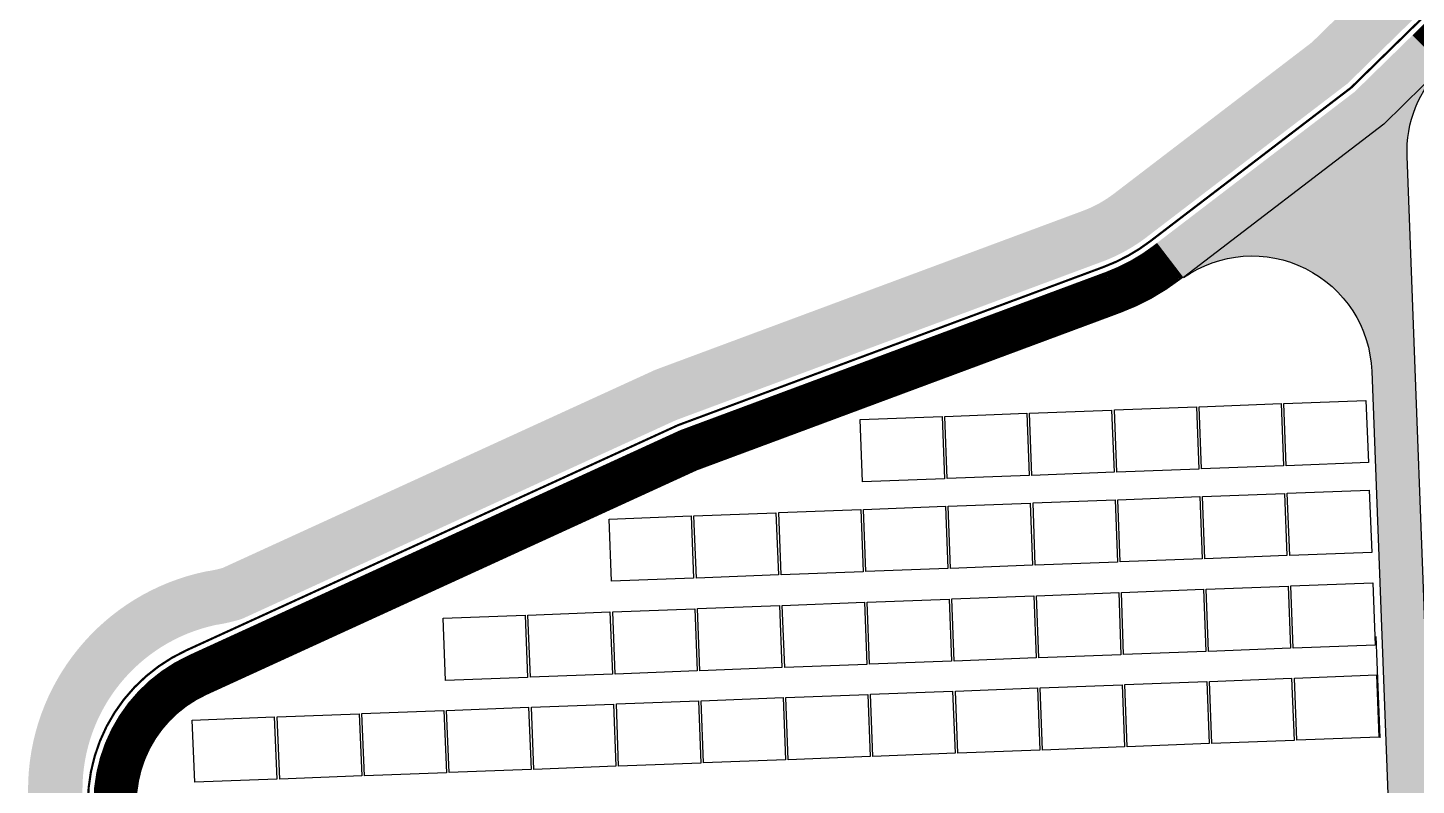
# Model space of a CAD drawing. Header units: metres. Extents: x 1956498 to 1957612, y 2277909 to 2278547.
# Drawn here: x 1956497.8 to 1956625.4, y 2278257.4 to 2278327 of the extents above; entities that cross this region are included whole.
import ezdxf

# ---------------------------------------------------------------- set-up
doc = ezdxf.new("R2010")
doc.units = ezdxf.units.M
doc.layers.add('PVcase AlignmentLine', color=130, linetype='Continuous', plot=False)
for name, color, linetype in [('PVcase PV Modules (full frames)', 142, 'Continuous'), ('UBS-100-Circulation intérieure lourde', 252, 'Continuous'), ('UBS-100-Circulation intérieure légère', 254, 'Continuous'), ('UBS-100-Clôture', 30, 'LIMITE1')]:
    doc.layers.add(name, color=color, linetype=linetype)
doc.layers.add('UBS-100-Piste DFCI à créer', color=7, linetype='Continuous', true_color=0xbb8c7c)
doc.linetypes.add('LIMITE1', pattern='A,6.35,-2.54,[133,ltypeshp.shx,S=2.54,R=0,X=-2.54,Y=0],-2.54,25.4', length=36.83)

# ---------------------------------------------------------------- blocks, each defined once
blk = doc.blocks.new('3P6@20DEG F FX ID1 PVBlock')
at = {"color": 0, "transparency": 33554687}
blk.add_polyline3d([(0, 0, 2.083586713139974), (7.539539347030692, 0.2870042413902952, 2.083586713139975), (7.757297679336461, -5.433460050740019, 1.675326544159361e-15), (0.2177583323057694, -5.720464292130313, 0)], close=True, dxfattribs=at)

msp = doc.modelspace()

# ---------------------------------------------------------------- hatches: boundary and pattern name
at = {"layer": 'UBS-100-Circulation intérieure lourde', "transparency": 33554687}
h = msp.add_hatch(color=256, dxfattribs=at)
h.dxf.hatch_style = 1
edge = h.paths.add_edge_path()
edge.add_line((1956634.341489713, 2278056.887598004), (1956625.346640537, 2278294.043664309))
edge.add_line((1956625.346640537, 2278294.043664309), (1956624.540903068, 2278315.22667184))
edge.add_arc((1956635.532993209, 2278315.643750161), 11.00000000036017, 134.3795372862845, 182.1729597346298, ccw=False)
edge.add_line((1956627.839503802, 2278323.505697805), (1956625.041871291, 2278326.364587857))
edge.add_line((1956625.041871291, 2278326.364587857), (1956619.729845189, 2278321.16638273))
edge.add_line((1956619.729845189, 2278321.16638273), (1956601.554383828, 2278307.263801917))
edge.add_line((1956601.554383828, 2278307.263801917), (1956603.99073966, 2278304.078645729))
edge.add_arc((1956610.295078756, 2278295.064473079), 11.00000000036768, 2.109016802056715, 124.96820205366191, ccw=False)
edge.add_line((1956621.287627518, 2278295.469283808), (1956625.184963449, 2278192.595403235))
edge.add_line((1956625.184963449, 2278192.595403235), (1956619.738882399, 2278192.388759882))
edge.add_line((1956619.738882399, 2278192.388759882), (1956620.193876935, 2278180.39738882))
edge.add_line((1956620.193876935, 2278180.39738882), (1956625.639957955, 2278180.604032172))
edge.add_line((1956625.639957955, 2278180.604032172), (1956630.312927891, 2278057.558517311))
edge.add_line((1956630.312927891, 2278057.558517311), (1956622.62110362, 2278058.839518729))
edge.add_arc((1956620.147754484, 2278044.07226155), 14.97295363458923, 80.49185619865526, 131.7545520128504)
edge.add_arc((1956601.909245847, 2278062.632755114), 11.0892297245349, 260.4080620361427, 318.2050486444067, ccw=False)
edge.add_line((1956600.061447426, 2278051.698558441), (1956599.404335252, 2278047.752902147))
edge.add_line((1956599.404335252, 2278047.752902147), (1956666.616632329, 2278036.559322334))
edge.add_line((1956666.616632329, 2278036.559322334), (1956667.273744503, 2278040.504978628))
edge.add_arc((1956669.155596654, 2278051.531930108), 11.18637682478427, 203.0370577475586, 260.3152429478089, ccw=False)
edge.add_arc((1956645.803635846, 2278039.772021213), 15.00008311844894, 29.48240243763131, 80.62893062618235)
edge.add_line((1956648.246066184, 2278054.571920794), (1956634.341489713, 2278056.887598004))
at = {"layer": 'UBS-100-Piste DFCI à créer', "true_color": 0xd0aea3, "transparency": 33554687}
h = msp.add_hatch(color=253, dxfattribs=at)
h.dxf.hatch_style = 1
edge = h.paths.add_edge_path()
edge.add_arc((1956512.644593371, 2278287.951329937), 11.00000744255243, 277.8187590210577, 285.9779993348754)
edge.add_line((1956515.672545909, 2278277.376280663), (1956555.423763616, 2278295.586875713))
edge.add_line((1956555.423763616, 2278295.586875713), (1956594.741633212, 2278310.21295283))
edge.add_arc((1956590.907058995, 2278320.524897019), 11.00182495720195, 290.3980306671576, 307.4074477141712)
edge.add_line((1956597.5904377, 2278311.7857551), (1956615.79443608, 2278325.710164161))
edge.add_line((1956615.79443608, 2278325.710164161), (1956639.012437143, 2278348.430672164))
edge.add_arc((1956653.355962249, 2278333.780047363), 20.5031099959692, 110.8092679131133, 134.3931583248104, ccw=False)
edge.add_line((1956646.072064891, 2278352.945703072), (1956696.792192602, 2278372.209849354))
edge.add_line((1956696.792192602, 2278372.209849354), (1956704.323718604, 2278375.076946362))
edge.add_arc((1956710.016079433, 2278360.123785179), 16.00000003641172, 92.05663143531427, 110.84079966941869, ccw=False)
edge.add_line((1956709.441882913, 2278376.11347872), (1956729.032244271, 2278376.797710482))
edge.add_line((1956729.032244271, 2278376.797710482), (1956763.34949329, 2278378.099826867))
edge.add_arc((1956762.610225193, 2278389.438712453), 11.3629592816082, 273.7302676901528, 324.4157992290028)
edge.add_arc((1956784.983169934, 2278374.096934864), 15.7687652898286, 91.76083249357231, 146.3852344124163, ccw=False)
edge.add_line((1956784.498635401, 2278389.858254131), (1956810.482173605, 2278390.780687558))
edge.add_arc((1956811.037098868, 2278374.790313641), 16.00000000112824, 35.887538753362776, 91.98757833272953, ccw=False)
edge.add_arc((1956832.08207045, 2278391.631153851), 10.99999999686008, 222.7137879211147, 265.0673435455822)
edge.add_line((1956831.136237773, 2278380.671892906), (1956873.187455045, 2278382.267463078))
edge.add_arc((1956873.794114423, 2278366.278968326), 16.00000000110374, 19.551544317585922, 92.17295974137772, ccw=False)
edge.add_line((1956888.8715674, 2278371.633444188), (1956948.358855317, 2278204.125585341))
edge.add_line((1956948.358855317, 2278204.125585341), (1956943.700175949, 2278202.469497781))
edge.add_line((1956943.700175949, 2278202.469497781), (1956884.158709773, 2278369.963419414))
edge.add_arc((1956873.794115212, 2278366.278968357), 11.00000000016864, 19.56950334074724, 92.17295974679459)
edge.add_line((1956873.377036888, 2278377.271058499), (1956800.774090876, 2278374.51624894))
edge.add_arc((1956811.172197099, 2278371.065595689), 10.95571179247645, 161.6413680623457, 180.9050112499187)
edge.add_line((1956800.217851978, 2278370.892552749), (1956796.239848346, 2278370.741613385))
edge.add_arc((1956785.249025171, 2278370.074272221), 11.0110643576656, 3.474621278214538, 22.63949233173938)
edge.add_line((1956795.411633221, 2278374.312778551), (1956729.259258636, 2278371.80272622))
edge.add_line((1956729.259258636, 2278371.80272622), (1956709.621319324, 2278371.116699497))
edge.add_arc((1956710.016079419, 2278360.123785243), 10.99999996885506, 92.05663138249385, 110.8407997133485)
edge.add_line((1956706.102581361, 2278370.404083501), (1956698.570171331, 2278367.536649962))
edge.add_arc((1956697.68073943, 2278369.873080886), 2.49999971358624, 290.79742599929295, 290.8408150187474, ccw=False)
edge.add_line((1956698.568401741, 2278367.535977082), (1956647.847388468, 2278348.271494453))
edge.add_arc((1956653.35450982, 2278333.782318839), 15.50047081747451, 110.8110570223717, 134.3949474391144)
edge.add_line((1956642.510375277, 2278344.85793808), (1956619.073943671, 2278321.923679633))
edge.add_line((1956619.073943671, 2278321.923679633), (1956600.628198164, 2278307.814355928))
edge.add_arc((1956590.906384729, 2278320.526118165), 16.00320454235358, 290.3989373974914, 307.40835444468746, ccw=False)
edge.add_line((1956596.484376319, 2278305.526499322), (1956557.339204608, 2278290.964665037))
edge.add_line((1956557.339204608, 2278290.964665037), (1956517.444005333, 2278272.688109993))
edge.add_arc((1956512.644593321, 2278287.951330164), 16.00000767617552, 278.51471774476965, 287.4553872504831, ccw=False)
edge.add_arc((1956518.280726761, 2278256.975912111), 15.50000082925933, 102.1681674993008, 179.993779107746)
edge.add_line((1956502.780726023, 2278256.977595024), (1956502.780463281, 2278254.557763215))
edge.add_line((1956502.780463281, 2278254.557763215), (1956502.758319106, 2278069.771876534))
edge.add_line((1956502.758319106, 2278069.771876534), (1956502.760180494, 2278067.546736677))
edge.add_arc((1956518.272879866, 2278067.551400566), 15.51270007323368, 180.0172259616676, 266.8689789960092)
edge.add_line((1956517.425585009, 2278052.061857158), (1956590.44903128, 2278048.130033471))
edge.add_arc((1956589.592736156, 2278032.166982612), 15.986001190687, 80.529393257702, 86.92946420764127, ccw=False)
edge.add_line((1956592.22309854, 2278047.935096887), (1956598.650231802, 2278046.864717913))
edge.add_line((1956598.650231802, 2278046.864717913), (1956713.834950983, 2278027.681779495))
edge.add_arc((1956716.378580733, 2278042.972562785), 15.50090661555831, 260.5553030077675, 272.3372680743024)
edge.add_line((1956717.01073422, 2278027.484551684), (1956776.463470136, 2278029.902530657))
edge.add_line((1956776.463470136, 2278029.902530657), (1956776.651578709, 2278024.944933277))
edge.add_line((1956776.651578709, 2278024.944933277), (1956717.21457375, 2278022.488708465))
edge.add_arc((1956716.378839612, 2278042.97672426), 20.50505407780808, 260.55391278110255, 272.33587806930854, ccw=False)
edge.add_line((1956713.013560757, 2278022.749709132), (1956664.866266892, 2278030.768190985))
edge.add_arc((1956664.385022096, 2278019.778723159), 10.99999998396791, 87.49253642143587, 129.7319825265749)
edge.add_arc((1956645.646692336, 2278039.181626268), 16.025489144963, 260.29336042819136, 316.93115846669883, ccw=False)
edge.add_line((1956642.944737108, 2278023.385559027), (1956616.37556384, 2278027.749005541))
edge.add_arc((1956620.128045426, 2278043.474088084), 16.16661186039399, 213.6468395377871, 256.5784921824474, ccw=False)
edge.add_arc((1956595.730545074, 2278030.337405078), 11.71043062657245, 20.90867273848627, 79.68635940294229)
edge.add_line((1956597.827138965, 2278041.858623743), (1956597.816813929, 2278041.860427036))
edge.add_line((1956597.816813929, 2278041.860427036), (1956590.792211089, 2278043.087291668))
edge.add_line((1956590.792211089, 2278043.087291668), (1956517.152687117, 2278047.069310041))
edge.add_arc((1956518.271571968, 2278067.55016118), 20.51139114456352, 180.0212423204327, 266.87299533487624, ccw=False)
edge.add_line((1956497.760182241, 2278067.542556614), (1956497.758319141, 2278069.772475722))
edge.add_line((1956497.758319141, 2278069.772475722), (1956497.78046331, 2278254.558306111))
edge.add_line((1956497.78046331, 2278254.558306111), (1956497.780726052, 2278256.978137902))
edge.add_arc((1956518.280726761, 2278256.975912113), 20.50000082980193, 101.65020773969138, 179.9937791061116, ccw=False)

# ---------------------------------------------------------------- linework, layer by layer
at = {"layer": 'PVcase AlignmentLine', "transparency": 33554687}
msp.add_lwpolyline([(1956622.063038425, 2278261.763540902), (1956621.709829097, 2278271.082715484)], dxfattribs=at)
msp.add_lwpolyline([(1956622.063038425, 2278261.763540902), (1956621.709829097, 2278271.082715484)], dxfattribs=at)
at = {"layer": 'UBS-100-Circulation intérieure lourde', "transparency": 33554687, "const_width": 4}
msp.add_lwpolyline([(1956626.440687547, 2278324.935142831), (1956644.608150913, 2278342.713331301, -0.1032689059381145), (1956648.913773762, 2278345.467421853), (1956697.180939359, 2278363.799901951, -0.08144385881705817), (1956701.303869883, 2278364.63761152), (1956764.288333682, 2278367.027462243)], format="xyb", dxfattribs=at)
at = {"layer": 'UBS-100-Circulation intérieure lourde', "transparency": 33554687}
msp.add_lwpolyline([(1956603.99073966, 2278304.078645729, -0.5941058907451485), (1956621.287627519, 2278295.469283808), (1956625.184963449, 2278192.595403235), (1956619.7388824, 2278192.388759882), (1956620.193876935, 2278180.39738882), (1956625.639957956, 2278180.604032171), (1956630.312927892, 2278057.558517311), (1956622.62110362, 2278058.839518728, 0.2274821263217856), (1956610.17665172, 2278055.242151889, -0.2576727416607237), (1956600.061447426, 2278051.69855844), (1956667.273744503, 2278040.504978627, -0.255260147811797), (1956658.861311635, 2278047.154405417, 0.2269490809300984), (1956648.246066184, 2278054.571920794), (1956634.341489714, 2278056.887598004), (1956625.346640537, 2278294.043664308), (1956624.540903068, 2278315.22667184, -0.2116146533493177), (1956627.839503803, 2278323.505697805), (1956622.401800686, 2278318.174178038)], format="xyb", close=True, dxfattribs=at)
at = {"layer": 'UBS-100-Circulation intérieure légère', "transparency": 33554687, "const_width": 4}
msp.add_lwpolyline([(1956599.73289134, 2278049.725730297), (1956592.715315596, 2278050.894441957, 0.02793283901682447), (1956590.609025764, 2278051.125764191), (1956518.059155232, 2278055.032089975, -0.3985794902121206), (1956505.758106034, 2278068.014844737), (1956505.780600547, 2278255.702937045, -0.2932729698432582), (1956513.366230148, 2278267.52020274), (1956558.488469204, 2278288.191338634), (1956597.53059935, 2278302.714841887, 0.07435415340826908), (1956602.450532401, 2278305.431270116), (1956602.76948801, 2278305.675242252)], format="xyb", dxfattribs=at)
at = {"layer": 'UBS-100-Clôture', "color": 30, "ltscale": 0.1, "true_color": 0xf26722, "transparency": 33554687, "const_width": 0.2}
msp.add_lwpolyline([(1956877.86927686, 2278034.527179923), (1956716.990742944, 2278027.984152004, -0.05145385689488851), (1956713.916556888, 2278028.175075271), (1956592.304620484, 2278048.428406774, 0.02793283901920121), (1956590.475202712, 2278048.629348482), (1956517.450653113, 2278052.561232494, -0.3982057440089752), (1956503.260181251, 2278067.545485835), (1956503.258318077, 2278069.774683683), (1956503.280600565, 2278255.70323667, -0.2932729698365548), (1956512.325005089, 2278269.793053457), (1956557.530748709, 2278290.502443971), (1956596.658965449, 2278305.057971065, 0.0743541534016819), (1956600.931798979, 2278307.417081987), (1956619.401894431, 2278321.545031183), (1956642.859630594, 2278344.500137584, -0.1032689059375448)], format="xyb", dxfattribs=at)

# ---------------------------------------------------------------- block references
at = {"layer": 'PVcase PV Modules (full frames)', "color": 144, "true_color": 0x007ca5, "transparency": 33554687, "extrusion": (0.001234084817178606, 4.697734973756946e-05, 0.9999992374136055), "rotation": 359.9999983391656}
msp.add_blockref('3P6@20DEG F FX ID1 PVBlock', (1956595.378367954, 2278291.757723635, 3141.320748592675), dxfattribs=at)
at = {"layer": 'PVcase PV Modules (full frames)', "color": 144, "true_color": 0x007ca5, "transparency": 33554687, "extrusion": (-0.002231825989731896, -8.495791262770105e-05, 0.999997505864342), "rotation": 359.9999945680303}
msp.add_blockref('3P6@20DEG F FX ID1 PVBlock', (1956601.939633514, 2278291.872998896, -3940.687306821132), dxfattribs=at)
at = {"layer": 'PVcase PV Modules (full frames)', "color": 144, "true_color": 0x007ca5, "transparency": 33554687, "extrusion": (-0.003845843825398982, -0.0001463980010992166, 0.9999925939990235), "rotation": 359.999983870495}
msp.add_blockref('3P6@20DEG F FX ID1 PVBlock', (1956601.135838823, 2278291.460897317, -7238.677072270399), dxfattribs=at)
at = {"layer": 'PVcase PV Modules (full frames)', "color": 144, "true_color": 0x007ca5, "transparency": 33554687, "extrusion": (0.001358230558362793, 5.17031496346727e-05, 0.9999990762678407), "rotation": 359.9999979882068}
msp.add_blockref('3P6@20DEG F FX ID1 PVBlock', (1956571.612215631, 2278290.84051294, 3394.964601741312), dxfattribs=at)
at = {"layer": 'PVcase PV Modules (full frames)', "color": 144, "true_color": 0x007ca5, "transparency": 33554687, "extrusion": (-0.001684764779654467, -6.413318045700622e-05, 0.9999985787262762), "rotation": 359.9999969046127}
msp.add_blockref('3P6@20DEG F FX ID1 PVBlock', (1956580.32152811, 2278291.133402498, -2822.814680541313), dxfattribs=at)
at = {"layer": 'PVcase PV Modules (full frames)', "color": 144, "true_color": 0x007ca5, "transparency": 33554687, "extrusion": (0.0010704193940662, 4.074717194551418e-05, 0.9999994262708298), "rotation": 359.9999987504771}
msp.add_blockref('3P6@20DEG F FX ID1 PVBlock', (1956588.059413387, 2278291.493784933, 2806.899363483988), dxfattribs=at)
at = {"layer": 'PVcase PV Modules (full frames)', "color": 144, "true_color": 0x007ca5, "transparency": 33554687, "extrusion": (-0.002668595495798575, -0.0001015842202814239, 0.9999964341330053), "rotation": 359.9999922339101}
msp.add_blockref('3P6@20DEG F FX ID1 PVBlock', (1956608.220818931, 2278283.762530166, -4833.566485185787), dxfattribs=at)
at = {"layer": 'PVcase PV Modules (full frames)', "color": 144, "true_color": 0x007ca5, "transparency": 33554687, "extrusion": (0.0001953267413678986, 7.435414903910566e-06, 0.9999999808960892), "rotation": 359.9999999583937}
msp.add_blockref('3P6@20DEG F FX ID1 PVBlock', (1956574.414162192, 2278282.751105043, 1018.475954069955), dxfattribs=at)
at = {"layer": 'PVcase PV Modules (full frames)', "color": 144, "true_color": 0x007ca5, "transparency": 33554687, "extrusion": (0.0004579131767631939, 1.743117422303779e-05, 0.9999998950058329), "rotation": 359.9999997713335}
msp.add_blockref('3P6@20DEG F FX ID1 PVBlock', (1956581.873075993, 2278283.028369119, 1555.021193486714), dxfattribs=at)
at = {"layer": 'PVcase PV Modules (full frames)', "color": 144, "true_color": 0x007ca5, "transparency": 33554687, "extrusion": (0.005019738063027361, 0.0001910841032117626, 0.9999873827787249), "rotation": 359.9999725209954}
for p in [(1956562.391152234, 2278281.314955145, 10876.26452358841), (1956570.510947585, 2278273.082844359, 10875.96423054389)]:
    msp.add_blockref('3P6@20DEG F FX ID1 PVBlock', p, dxfattribs=at)
at = {"layer": 'PVcase PV Modules (full frames)', "color": 144, "true_color": 0x007ca5, "transparency": 33554687, "extrusion": (0.003431342242135401, 0.0001306193564123244, 0.9999941043971214), "rotation": 359.999987159986}
msp.add_blockref('3P6@20DEG F FX ID1 PVBlock', (1956584.300023385, 2278282.671002512, 7630.660845462487), dxfattribs=at)
at = {"layer": 'PVcase PV Modules (full frames)', "color": 144, "true_color": 0x007ca5, "transparency": 33554687, "extrusion": (0.001234084817193662, 4.697734973814261e-05, 0.9999992374136055), "rotation": 359.9999983391656}
msp.add_blockref('3P6@20DEG F FX ID1 PVBlock', (1956603.483463469, 2278283.799926732, 3140.937858436208), dxfattribs=at)
at = {"layer": 'PVcase PV Modules (full frames)', "color": 144, "true_color": 0x007ca5, "transparency": 33554687, "extrusion": (-0.008578780963949623, -0.000326564582965077, 0.9999631482573474), "rotation": 359.999919740708}
msp.add_blockref('3P6@20DEG F FX ID1 PVBlock', (1956484.51436973, 2278276.468309382, -16909.61875485433), dxfattribs=at)
at = {"layer": 'PVcase PV Modules (full frames)', "color": 144, "true_color": 0x007ca5, "transparency": 33554687, "extrusion": (-0.009789496725101238, -0.0003726523533943727, 0.9999520122906362), "rotation": 359.9998954877203}
msp.add_blockref('3P6@20DEG F FX ID1 PVBlock', (1956471.299408601, 2278275.10040732, -19383.46309542795), dxfattribs=at)
at = {"layer": 'PVcase PV Modules (full frames)', "color": 144, "true_color": 0x007ca5, "transparency": 33554687, "extrusion": (0.00135823055833268, 5.17031496335264e-05, 0.9999990762678407), "rotation": 359.9999979882068}
msp.add_blockref('3P6@20DEG F FX ID1 PVBlock', (1956564.134707463, 2278282.289540595, 3394.637849068181), dxfattribs=at)
at = {"layer": 'PVcase PV Modules (full frames)', "color": 144, "true_color": 0x007ca5, "transparency": 33554687, "extrusion": (0.005019738063042412, 0.0001910841032123355, 0.9999873827787248), "rotation": 359.9999725209954}
for p in [(1956578.30030929, 2278273.379354732, 10875.96423057463), (1956562.72158588, 2278272.786333983, 10875.96423057466)]:
    msp.add_blockref('3P6@20DEG F FX ID1 PVBlock', p, dxfattribs=at)
at = {"layer": 'PVcase PV Modules (full frames)', "color": 144, "true_color": 0x007ca5, "transparency": 33554687, "extrusion": (0.0002526026496472498, 9.615711053187813e-06, 0.9999999680497192), "rotation": 359.9999999304156}
msp.add_blockref('3P6@20DEG F FX ID1 PVBlock', (1956613.639063271, 2278275.70206421, 1135.093777582712), dxfattribs=at)
at = {"layer": 'PVcase PV Modules (full frames)', "color": 144, "true_color": 0x007ca5, "transparency": 33554687, "extrusion": (0.0002079125443640466, 7.914512986026119e-06, 0.999999978354867), "rotation": 359.9999999528592}
msp.add_blockref('3P6@20DEG F FX ID1 PVBlock', (1956566.939882307, 2278273.92518801, 1043.888188705414), dxfattribs=at)
at = {"layer": 'PVcase PV Modules (full frames)', "color": 144, "true_color": 0x007ca5, "transparency": 33554687, "extrusion": (-0.0003466235106270235, -1.319476073226266e-05, 0.9999999398390182), "rotation": 359.9999998689756}
msp.add_blockref('3P6@20DEG F FX ID1 PVBlock', (1956574.998437247, 2278274.228957892, -89.1957372016467), dxfattribs=at)
at = {"layer": 'PVcase PV Modules (full frames)', "color": 144, "true_color": 0x007ca5, "transparency": 33554687, "extrusion": (0.0004846575856746356, 1.844924156611535e-05, 0.9999998823833182), "rotation": 359.999999743843}
msp.add_blockref('3P6@20DEG F FX ID1 PVBlock', (1956582.160926017, 2278274.49714657, 1609.368155755345), dxfattribs=at)
at = {"layer": 'PVcase PV Modules (full frames)', "color": 144, "true_color": 0x007ca5, "transparency": 33554687, "extrusion": (0.0003881631134226061, 1.477603004319153e-05, 0.9999999245555303), "rotation": 359.9999998356897}
msp.add_blockref('3P6@20DEG F FX ID1 PVBlock', (1956535.552492708, 2278272.726199987, 1412.21523884982), dxfattribs=at)
at = {"layer": 'PVcase PV Modules (full frames)', "color": 144, "true_color": 0x007ca5, "transparency": 33554687, "extrusion": (-0.001539146110599889, -5.858998030635868e-05, 0.9999988137975286), "rotation": 359.9999974165736}
msp.add_blockref('3P6@20DEG F FX ID1 PVBlock', (1956542.368947553, 2278272.89940894, -2525.799068549685), dxfattribs=at)
at = {"layer": 'PVcase PV Modules (full frames)', "color": 144, "true_color": 0x007ca5, "transparency": 33554687, "extrusion": (0.0007449752042169951, 2.835863485812093e-05, 0.9999997221038278), "rotation": 359.9999993947708}
msp.add_blockref('3P6@20DEG F FX ID1 PVBlock', (1956550.518773383, 2278273.28019059, 2141.295396861324), dxfattribs=at)
at = {"layer": 'PVcase PV Modules (full frames)', "color": 144, "true_color": 0x007ca5, "transparency": 33554687, "extrusion": (0.004684641937701855, 0.0001783281502529454, 0.9999890111041153), "rotation": 359.9999760673198}
msp.add_blockref('3P6@20DEG F FX ID1 PVBlock', (1956534.942712029, 2278271.855369124, 10191.15076838357), dxfattribs=at)
at = {"layer": 'PVcase PV Modules (full frames)', "color": 144, "true_color": 0x007ca5, "transparency": 33554687, "extrusion": (0.001567853425202207, 5.968276869442321e-05, 0.9999987691360446), "rotation": 359.9999973193055}
msp.add_blockref('3P6@20DEG F FX ID1 PVBlock', (1956587.431737352, 2278266.127478239, 3822.380012365062), dxfattribs=at)
at = {"layer": 'PVcase PV Modules (full frames)', "color": 144, "true_color": 0x007ca5, "transparency": 33554687, "extrusion": (-0.0006928897433744215, -2.637592112873718e-05, 0.9999997596040283), "rotation": 359.9999994764424}
for p in [(1956598.559780695, 2278266.628013326, -797.0503615971386), (1956606.349139169, 2278266.924527248, -797.0503615971347)]:
    msp.add_blockref('3P6@20DEG F FX ID1 PVBlock', p, dxfattribs=at)
at = {"layer": 'PVcase PV Modules (full frames)', "color": 144, "true_color": 0x007ca5, "transparency": 33554687, "extrusion": (-0.000692889743389478, -2.637592112931033e-05, 0.9999997596040282), "rotation": 359.9999994764424}
msp.add_blockref('3P6@20DEG F FX ID1 PVBlock', (1956614.138497643, 2278267.221041171, -797.0503616279068), dxfattribs=at)
at = {"layer": 'PVcase PV Modules (full frames)', "color": 144, "true_color": 0x007ca5, "transparency": 33554687, "extrusion": (0.005322112806409728, 0.0002025944660927812, 0.9999858169347994), "rotation": 359.9999691107489}
msp.add_blockref('3P6@20DEG F FX ID1 PVBlock', (1956520.846767265, 2278262.586865682, 11493.4002172206), dxfattribs=at)
at = {"layer": 'PVcase PV Modules (full frames)', "color": 144, "true_color": 0x007ca5, "transparency": 33554687, "extrusion": (0.004917706701546539, 0.0001872001214256134, 0.9999878904851359), "rotation": 359.9999736267274}
msp.add_blockref('3P6@20DEG F FX ID1 PVBlock', (1956532.938379163, 2278263.208191967, 10667.08435778754), dxfattribs=at)
at = {"layer": 'PVcase PV Modules (full frames)', "color": 144, "true_color": 0x007ca5, "transparency": 33554687, "extrusion": (0.0005466029685475405, 2.080728849720156e-05, 0.9999998503961146), "rotation": 359.9999996741782}
msp.add_blockref('3P6@20DEG F FX ID1 PVBlock', (1956566.808093105, 2278265.426388144, 1735.646612601254), dxfattribs=at)
at = {"layer": 'PVcase PV Modules (full frames)', "color": 144, "true_color": 0x007ca5, "transparency": 33554687, "extrusion": (0.0005466029685625971, 2.080728849777471e-05, 0.9999998503961146), "rotation": 359.9999996741782}
msp.add_blockref('3P6@20DEG F FX ID1 PVBlock', (1956574.597451555, 2278265.722902093, 1735.646612632024), dxfattribs=at)
at = {"layer": 'PVcase PV Modules (full frames)', "color": 144, "true_color": 0x007ca5, "transparency": 33554687, "extrusion": (0.0009128482711554031, 3.47489831286018e-05, 0.999999582750184), "rotation": 359.999999091273}
msp.add_blockref('3P6@20DEG F FX ID1 PVBlock', (1956581.637275354, 2278265.970096027, 2483.998675874446), dxfattribs=at)
at = {"layer": 'PVcase PV Modules (full frames)', "color": 144, "true_color": 0x007ca5, "transparency": 33554687, "extrusion": (-0.01350697571307124, -0.0005141639481640032, 0.999908644448342), "rotation": 359.9998010370219}
msp.add_blockref('3P6@20DEG F FX ID1 PVBlock', (1956350.56942385, 2278250.111860137, -26979.54566522134), dxfattribs=at)
at = {"layer": 'PVcase PV Modules (full frames)', "color": 144, "true_color": 0x007ca5, "transparency": 33554687, "extrusion": (-0.01325939192736237, -0.000504739287939119, 0.9999119630067278), "rotation": 359.999808264501}
msp.add_blockref('3P6@20DEG F FX ID1 PVBlock', (1956364.689090279, 2278250.907019134, -26473.66691219955), dxfattribs=at)
at = {"layer": 'PVcase PV Modules (full frames)', "color": 144, "true_color": 0x007ca5, "transparency": 33554687, "extrusion": (-0.01131415880884904, -0.0004306909767878456, 0.999935900103467), "rotation": 359.9998603970357}
msp.add_blockref('3P6@20DEG F FX ID1 PVBlock', (1956418.040809698, 2278254.796774335, -22499.03142987489), dxfattribs=at)
at = {"layer": 'PVcase PV Modules (full frames)', "color": 144, "true_color": 0x007ca5, "transparency": 33554687, "extrusion": (0.003495629744409957, 0.0001330665597455694, 0.9999938814142718), "rotation": 359.9999866743524}
msp.add_blockref('3P6@20DEG F FX ID1 PVBlock', (1956529.943478068, 2278263.559485981, 7761.393407351346), dxfattribs=at)
at = {"layer": 'PVcase PV Modules (full frames)', "color": 144, "true_color": 0x007ca5, "transparency": 33554687, "extrusion": (-0.01270825143972788, -0.0004837592717508207, 0.9999191298911686), "rotation": 359.9998238732385}
msp.add_blockref('3P6@20DEG F FX ID1 PVBlock', (1956362.769618751, 2278251.390541819, -25347.54777053155), dxfattribs=at)

doc.saveas('drawing.dxf')
